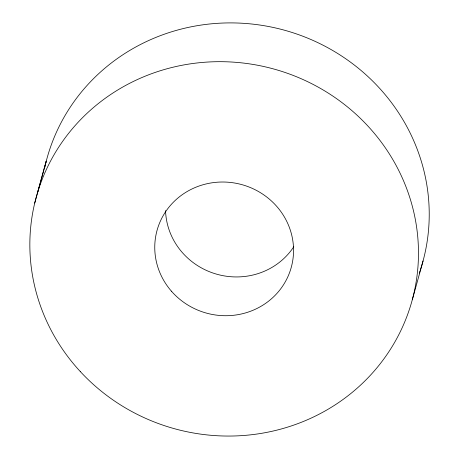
<?xml version="1.0" encoding="UTF-8"?>
<svg xmlns="http://www.w3.org/2000/svg" width="459" height="459" viewBox="0 0 459 459"><rect width="100%" height="100%" fill="white"/><g stroke="black" fill="none" stroke-linecap="round" stroke-linejoin="round"><path stroke-width="0.69" d="M34.718 203.096L46.233 161.143L37.472 192.9M412.297 299.756L423.049 260.982M293.771 246.77A69.607 66.635 15.5 0 1 216.809 274.224A69.607 66.635 15.5 0 1 165.544 210.624M419.996 271.091A194.897 186.583 15.5 0 1 419.314 273.088M44.54 168.442A194.897 186.583 15.5 0 1 283.702 30.001A194.897 186.583 15.5 0 1 420.22 270.42M171.425 291.178A69.607 66.635 15.5 0 0 289.595 272.537A69.607 66.635 15.5 0 0 211.45 182.889A69.607 66.635 15.5 0 0 171.425 291.178M80.365 371.629A194.897 186.583 15.5 0 0 409.244 309.865A194.897 186.583 15.5 0 0 182.866 65.109A194.897 186.583 15.5 0 0 80.365 371.629"/></g></svg>
